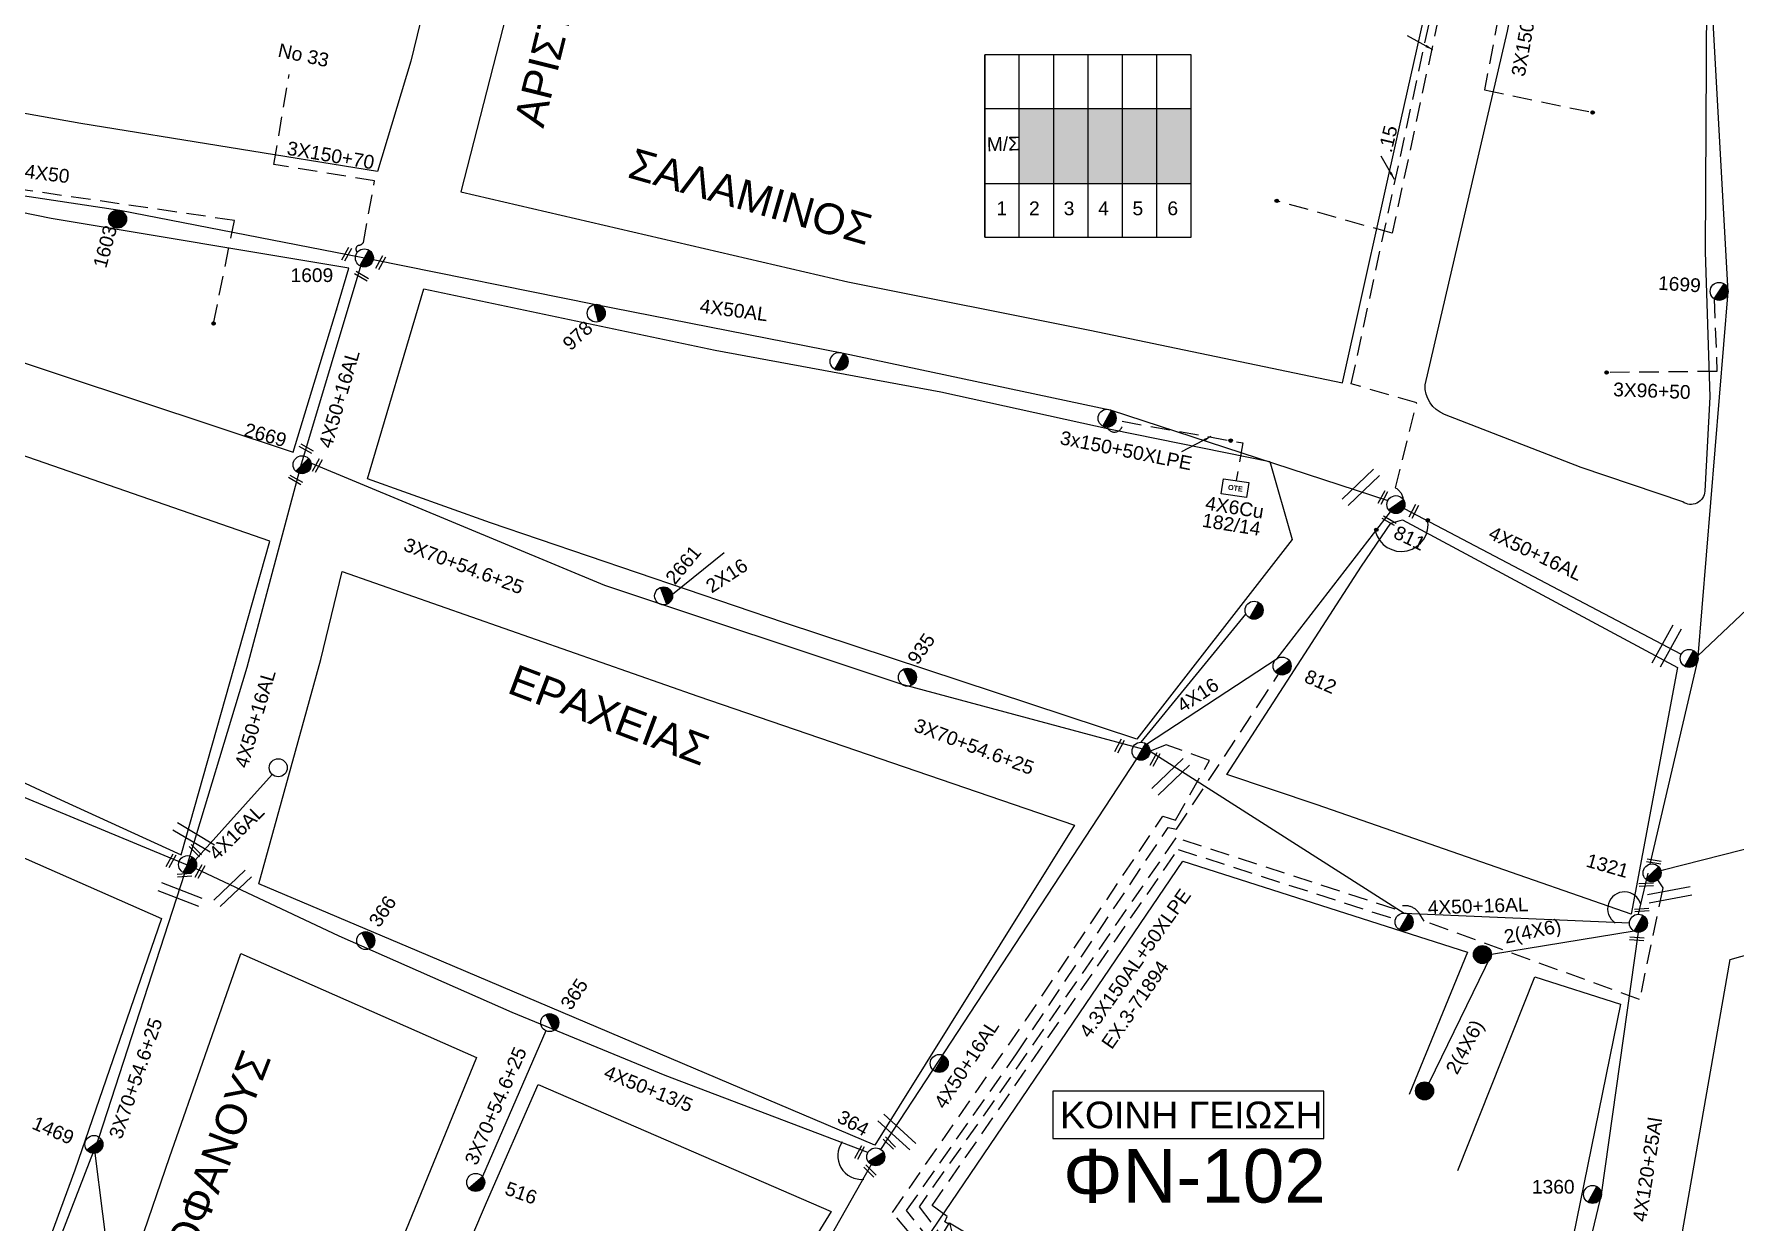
# Model space of a CAD drawing. Header units: millimetres. Extents: x 898 to 5598, y 789 to 3443.
# Drawn here: x 2600.3 to 2823.1, y 1253.2 to 1408.8 of the extents above; entities that cross this region are included whole.
import ezdxf
from ezdxf.enums import TextEntityAlignment as Align

# ---------------------------------------------------------------- set-up
doc = ezdxf.new("R2010")
doc.units = ezdxf.units.MM
doc.linetypes.add('DASHED', pattern=[19.05, 12.7, -6.35])
for name, color, linetype in [('Pillar OTE', 7, 'Continuous'), ('Άγνωστα', 7, 'Continuous'), ('Ασφαλειοκιβώτια Χ.Τ 6 αναχωρήσεων', 7, 'Continuous'), ('Ασφαλειοκιβώτια Χ.Τ 9 αναχωρήσεων', 7, 'Continuous'), ('Γυμνά εναέρια ΧΤ (3Φ)   4x50CU', 7, 'Continuous'), ('Γυμνά εναέρια ΧΤ και ΦΟΠ (3Φ)   4x50+16AL', 7, 'Continuous'), ('Εναέρια παροχή ΧΤ 4x16', 7, 'SYN_LINE'), ('Επιγραφές - Σχήματα', 7, 'Continuous'), ('Καλώδια ΧΤ   3x150+50AL XLPE', 7, 'DASHED'), ('Καλώδια ΧΤ   3x150+50CU', 7, 'DASHED'), ('Καλώδια ΧΤ   3x150+70AL', 7, 'DASHED'), ('Καλώδια ΧΤ   3x150AL+50CU', 7, 'DASHED'), ('Μηχανική τομή', 7, 'Continuous'), ('Στύλος Ξύλινος', 7, 'Continuous'), ('Στύλος Ξύλινος @ 1', 7, 'Continuous'), ('Στύλος ΦΜ', 7, 'Continuous'), ('Στύλος ΦΜ @ 1', 7, 'Continuous'), ('Συνδέσεις', 7, 'Continuous'), ('Συνεστραμμένα ΧΤ   3x70+54.6+25 AL', 7, 'SYN_LINE'), ('Συνεστραμμένα ΧΤ   4x120+25 AL', 7, 'SYN_LINE'), ('Τομή', 7, 'Continuous'), ('Υποσταθμός πόλεως', 7, 'Continuous'), ('Υπόβαθρο ΔΕΗ', 7, 'Continuous'), ('Υπόγεια Καλώδια Δικτύου ΧΤ   .04', 7, 'DASHED'), ('Υπόγεια Καλώδια Δικτύου ΧΤ   .15', 7, 'DASHED'), ('Υπόγεια καλώδια Παροχών ΧΤ   4x16AL', 7, 'DASHED'), ('Υπόγεια καλώδια Παροχών ΧΤ   4x50AL', 7, 'DASHED')]:
    doc.layers.add(name, color=color, linetype=linetype)
doc.styles.add('arial', font='arial.ttf')
doc.styles.get("Standard").update_dxf_attribs({"font": 'arial.ttf'})
doc.linetypes.add('SYN_LINE', pattern='A,0.5,-0.0001,["/\\/\\/\\/",Standard,S=0.1,R=0,X=0,Y=-0.05],-0.25', length=0.7501)
doc.dimstyles.new('ISO-25', dxfattribs={"dimtxt": 2.5, "dimasz": 2.5, "dimexe": 1.25, "dimexo": 0.625, "dimtad": 1, "dimtxsty": 'Standard', "dimcen": 2.5, "dimadec": 0, "dimazin": 0, "dimtfac": 1, "dimtmove": 0, "dimatfit": 3, "dimfxl": 1, "dimarcsym": 0})

# ---------------------------------------------------------------- blocks, each defined once
blk = doc.blocks.new('ΥΠΑΡΧΩΝ ΤΣΙΜΕΝΤΕΝΙΟΣ ΣΤΥΛΟΣ')
at = {"layer": 'Στύλος ΦΜ'}
blk.add_hatch(color=7, dxfattribs=at).paths.add_polyline_path([(-1.29, -2.28, 0.574793), (2.62, 0, 0.268822), (1.3, 2.27)])
at = {"layer": 'Στύλος ΦΜ', "color": 7}
blk.add_line((-1.29, -2.28), (1.3, 2.27), dxfattribs=at)
blk.add_circle((0, 0), 2.62, dxfattribs=at)
at = {"layer": 'Στύλος ΦΜ', "flags": 4}
for tag, p in [('ΑΡΙΘΜΟΣ', (-4.68, 8.05)), ('ΤΥΠΟΣ', (-4.91, 3.03))]:
    blk.add_attdef(tag, p, '', height=4, dxfattribs=at)
blk = doc.blocks.new('ΥΠΑΡΧΩΝ ΞΥΛΙΝΟΣ ΣΤΥΛΟΣ')
at = {"layer": 'Στύλος Ξύλινος'}
h = blk.add_hatch(color=7, dxfattribs=at)
h.paths.add_polyline_path([(-2.62, 0, 0.270008), (-1.29, -2.28), (1.3, 2.27, 0.576266)])
h.paths.add_polyline_path([(-1.29, -2.28, 0.574793), (2.62, 0, 0.268822), (1.3, 2.27)])
at = {"layer": 'Στύλος Ξύλινος', "color": 7}
blk.add_line((-1.29, -2.28), (1.3, 2.27), dxfattribs=at)
blk.add_circle((0, 0), 2.62, dxfattribs=at)
at = {"layer": 'Στύλος Ξύλινος', "flags": 4}
for tag, p in [('ΑΡΙΘΜΟΣ', (-4.91, 8.6)), ('ΤΥΠΟΣ', (-4.85, 3.39))]:
    blk.add_attdef(tag, p, '', height=4, dxfattribs=at)
blk = doc.blocks.new('ΠΡΟΒΛΕΠΟΜΕΝΟΣ ΞΥΛΙΝΟΣ ΣΤΥΛΟΣ')
at = {"layer": 'Στύλος Ξύλινος', "color": 7}
blk.add_circle((0, 0), 2.62, dxfattribs=at)
at = {"layer": 'Στύλος Ξύλινος', "flags": 4}
for tag, p in [('ΑΡΙΘΜΟΣ', (-6.53, 6.96)), ('ΤΥΠΟΣ', (-6.8, 2.18))]:
    blk.add_attdef(tag, p, '', height=4, dxfattribs=at)
blk = doc.blocks.new('ΑΣΦΑΛΕΙΟΚΙΒΩΤΙΟ ΥΠΟΣΤΑΘΜΟΥ 6 ΑΝΑΧΩΡΗΣΕΩΝ')
at = {"layer": 'Ασφαλειοκιβώτια Χ.Τ 6 αναχωρήσεων', "ltscale": 40}
for p, q in [((-23.91, 27), (23.91, 27)), ((-9.83, 27), (-9.83, -27)), ((9.83, 27), (9.83, -27)), ((-23.91, 18), (23.91, 18)), ((-23.91, 9), (23.91, 9)), ((-23.91, 0), (23.91, 0)), ((-23.91, -9), (23.91, -9)), ((-23.91, -18), (23.91, -18))]:
    blk.add_line(p, q, dxfattribs=at)
at = {"layer": 'Ασφαλειοκιβώτια Χ.Τ 6 αναχωρήσεων'}
blk.add_lwpolyline([(-23.91, -27), (23.91, -27), (23.91, 27), (-23.91, 27)], close=True, dxfattribs=at)
for s, p in [('1', (-18.13, 24.01)), ('2', (-18.13, 15.45)), ('3', (-18.13, 6.37)), ('4', (-18.13, -2.65)), ('5', (-18.13, -11.66)), ('6', (-18.13, -20.8))]:
    blk.add_text(s, height=3.6, rotation=270, dxfattribs=at).set_placement(p)
at = {"layer": 'Ασφαλειοκιβώτια Χ.Τ 6 αναχωρήσεων', "ltscale": 40}
for tag, height, p in [('ΟΝΟΜΑ', 5, (-0.27, 31.68)), ('ΚΕΙΜΕΝΟ 1', 2, (16.95, 22.41)), ('ΚΕΙΜΕΝΟ 2', 2, (16.95, 13.71)), ('ΚΕΙΜΕΝΟ 3', 2, (16.95, 4.31)), ('ΚΕΙΜΕΝΟ 4', 2, (16.95, -4.67)), ('ΚΕΙΜΕΝΟ 5', 2, (16.95, -13.51)), ('ΚΕΙΜΕΝΟ 6', 2, (16.95, -22.43)), ('ΣΧ', 2, (-0.21, -29.21))]:
    blk.add_attdef(tag, text='', height=height, dxfattribs=at).set_placement(p, align=Align.MIDDLE_CENTER)
blk = doc.blocks.new('ΥΠΟΣΤΑΘΜΟΣ ΠΟΛΕΩΣ 6 ΑΝΑΧΩΡΗΣΕΩΝ')
at = {"layer": 'Υποσταθμός πόλεως', "linetype": 'Continuous', "ltscale": 40}
for p, q in [((-8.18, -2.82), (-8.18, -4)), ((-5.01, -2.82), (-5.01, -4)), ((-1.74, -2.82), (-1.74, -4)), ((1.65, -2.82), (1.65, -4)), ((5.07, -2.82), (5.07, -4)), ((8.16, -2.82), (8.16, -4))]:
    blk.add_line(p, q, dxfattribs=at)
blk.add_lwpolyline([(-8.57, 2.82), (8.57, 2.82), (8.57, -2.82), (-8.57, -2.82)], close=True, dxfattribs=at)
for points in [[(-5.75, 0), (-8.57, 2.82)], [(5.75, 0), (8.57, 2.82)], [(-8.57, -2.82), (-5.75, 0)], [(-5.75, 0), (5.75, 0)], [(8.57, -2.82), (5.75, 0)]]:
    blk.add_lwpolyline(points, dxfattribs=at)
at = {"layer": 'Υποσταθμός πόλεως', "linetype": 'SYN_LINE', "ltscale": 40, "flags": 1}
for tag, p in [('ΜΕΤΑΣΧΗΜΑΤΙΣΜΟΣ', (9.64, 1.91)), ('ΙΣΧΥΣ', (9.62, -0.89)), ('ΑΡΙΘΜΟΣ', (9.74, -3.61))]:
    blk.add_attdef(tag, p, '', height=1.8, dxfattribs=at)
blk = doc.blocks.new('ΜΗΧΑΝΙΚΗ ΤΟΜΗ')
at = {"layer": 'Μηχανική τομή', "ltscale": 40}
for p, q in [((-1.89, 0.78), (1.89, 0.78)), ((1.89, 0), (-1.89, 0))]:
    blk.add_line(p, q, dxfattribs=at)
blk = doc.blocks.new('ΤΟΜΗ')
at = {"layer": 'Τομή', "ltscale": 40}
for p, q in [((-5.68, 0), (5.68, 0)), ((5.68, -2.33), (-5.68, -2.33))]:
    blk.add_line(p, q, dxfattribs=at)
blk = doc.blocks.new('_ΣΥΝΔΕΣΗ')
at = {"layer": 'Συνδέσεις', "linetype": 'SYN_LINE', "ltscale": 40}
blk.add_hatch(color=256, dxfattribs=at).paths.add_polyline_path([(0.5, -0.01, 1), (-0.5, -0.01, 1)])
at = {"layer": 'Συνδέσεις'}
blk.add_circle((0, -0.01), 0.5, dxfattribs=at)
blk = doc.blocks.new('PILLAR ΟΤΕ')
at = {"layer": 'Pillar OTE', "ltscale": 40}
blk.add_lwpolyline([(-3.31, 2.02), (3.39, 2.02), (3.39, -1.99), (-3.31, -1.99)], close=True, dxfattribs=at)
at = {"layer": 'Pillar OTE', "insert": (-1.81, 0.71), "char_height": 1.3575, "width": 109.961, "attachment_point": 1}
blk.add_mtext('{\\fArial|b1|i0|c161|p34;OTE}', dxfattribs=at)

msp = doc.modelspace()

# ---------------------------------------------------------------- hatches: boundary and pattern name
at = {"layer": 'Ασφαλειοκιβώτια Χ.Τ 9 αναχωρήσεων', "ltscale": 40}
for color, points in [(62, [(2729.39, 1389.21), (2733.89, 1389.21), (2733.89, 1399.04), (2729.39, 1399.04)]), (1, [(2733.89, 1389.21), (2738.39, 1389.21), (2738.39, 1399.04), (2733.89, 1399.04)]), (151, [(2738.39, 1389.21), (2742.89, 1389.21), (2742.89, 1399.04), (2738.39, 1399.04)]), (6, [(2742.89, 1389.21), (2747.39, 1389.21), (2747.39, 1399.04), (2742.89, 1399.04)]), (85, [(2747.39, 1389.21), (2751.89, 1389.21), (2751.89, 1399.04), (2747.39, 1399.04)])]:
    msp.add_hatch(color=color, dxfattribs=at).paths.add_polyline_path(points)

# ---------------------------------------------------------------- linework, layer by layer
at = {"layer": 'Άγνωστα', "color": 2}
msp.add_lwpolyline([(2777.71, 1347.64), (2741.48, 1359.48), (2706.37, 1366.92), (2673.72, 1373.36), (2644.75, 1379.23), (2611.58, 1385.68), (2575.33, 1391.11)], dxfattribs=at)
at = {"layer": 'Άγνωστα', "color": 30, "linetype": 'DASHED', "ltscale": 0.2}
for points in [[(2820.42, 1374.09), (2820.76, 1364.59), (2806.32, 1364.44)], [(2719.62, 1253.2), (2719.94, 1253.89), (2717.99, 1255.32), (2750.19, 1301.97), (2778.67, 1292.82)]]:
    msp.add_lwpolyline(points, dxfattribs=at)
at = {"layer": 'Άγνωστα', "color": 85, "linetype": 'DASHED', "ltscale": 0.2}
msp.add_lwpolyline([(2717.98, 1250.43), (2714.62, 1254.65), (2729.01, 1275.19), (2748.87, 1304.83), (2749.98, 1304.62), (2760.62, 1320.78), (2763.33, 1324.92)], dxfattribs=at)
at = {"layer": 'Άγνωστα', "color": 6, "linetype": 'DASHED', "ltscale": 0.2}
msp.add_lwpolyline([(2717.37, 1248.82), (2712.78, 1254.42), (2730.21, 1279.57), (2748.18, 1306.31), (2749.84, 1305.82), (2754.31, 1313.62), (2748.63, 1315.67), (2746.51, 1314.84), (2745.07, 1315.23)], dxfattribs=at)
at = {"layer": 'Άγνωστα', "color": 62, "linetype": 'DASHED', "ltscale": 0.2}
msp.add_lwpolyline([(2813.73, 1299.26), (2813.41, 1299.18), (2813, 1297.97), (2813.67, 1296.93), (2810.63, 1282.31), (2782.41, 1292.58), (2781.76, 1293.6, 0.439729), (2778.61, 1294.14), (2749.9, 1303.49), (2726.11, 1269.1), (2716.25, 1255.17), (2718.81, 1251.84)], format="xyb", dxfattribs=at)
at = {"layer": 'Άγνωστα', "color": 27}
for points in [[(2709.55, 1262.27), (2682.99, 1272.36), (2662.97, 1280.6), (2640.31, 1290.6), (2621.5, 1299.48)], [(2667.39, 1278.21), (2659.07, 1259.12)]]:
    msp.add_lwpolyline(points, dxfattribs=at)
at = {"layer": 'Άγνωστα', "color": 62, "linetype": 'SYN_LINE', "ltscale": 20}
for points in [[(2596.41, 1232.1), (2608.86, 1264.28), (2620.08, 1298.86)], [(2610.36, 1246.29), (2610.36, 1246.29), (2608.32, 1262.16)]]:
    msp.add_lwpolyline(points, dxfattribs=at)
at = {"layer": 'Άγνωστα', "color": 30, "linetype": 'SYN_LINE', "ltscale": 20}
for points in [[(2809.91, 1291.27), (2791.23, 1288.19)], [(2791.23, 1288.19), (2783.05, 1271.37)]]:
    msp.add_lwpolyline(points, dxfattribs=at)
at = {"layer": 'Γυμνά εναέρια ΧΤ (3Φ)   4x50CU', "color": 1}
msp.add_lwpolyline([(2621.5, 1299.48), (2597.4, 1309.49), (2569.48, 1322.74)], dxfattribs=at)
at = {"layer": 'Γυμνά εναέρια ΧΤ και ΦΟΠ (3Φ)   4x50+16AL', "color": 2, "ltscale": 40}
msp.add_lwpolyline([(2620.08, 1298.86), (2628.26, 1325.84), (2635.26, 1352.19), (2643.32, 1378.97)], dxfattribs=at)
at = {"layer": 'Γυμνά εναέρια ΧΤ και ΦΟΠ (3Φ)   4x50+16AL', "color": 85, "ltscale": 40}
for points in [[(2779.79, 1346.63), (2816.09, 1327.54)], [(2744.75, 1313.82), (2711.22, 1262.68)]]:
    msp.add_lwpolyline(points, dxfattribs=at)
at = {"layer": 'Γυμνά εναέρια ΧΤ και ΦΟΠ (3Φ)   4x50+16AL', "color": 30, "ltscale": 40}
msp.add_lwpolyline([(2746.51, 1314.84), (2779.79, 1293.63), (2809.32, 1292.35)], dxfattribs=at)
at = {"layer": 'Γυμνά εναέρια ΧΤ και ΦΟΠ (3Φ)   4x50+16AL', "color": 27, "ltscale": 40}
msp.add_lwpolyline([(2671.58, 1198.2), (2690.74, 1226.64), (2710, 1260.67)], dxfattribs=at)
at = {"layer": 'Εναέρια παροχή ΧΤ 4x16', "color": 85, "linetype": 'ByBlock', "ltscale": 20}
msp.add_lwpolyline([(2746.05, 1315.78), (2763.16, 1326.98), (2778, 1346.21)], dxfattribs=at)
at = {"layer": 'Εναέρια παροχή ΧΤ 4x16', "color": 30, "ltscale": 20}
msp.add_lwpolyline([(2818.25, 1327.35), (2834.38, 1342.58)], dxfattribs=at)
at = {"layer": 'Εναέρια παροχή ΧΤ 4x16', "color": 6, "ltscale": 10}
msp.add_lwpolyline([(2683.96, 1335.41), (2690.74, 1340.85)], dxfattribs=at)
at = {"layer": 'Εναέρια παροχή ΧΤ 4x16', "color": 6, "linetype": 'ByBlock', "ltscale": 20}
msp.add_lwpolyline([(2745.33, 1316.02), (2759.08, 1332.8)], dxfattribs=at)
at = {"layer": 'Επιγραφές - Σχήματα', "color": 190}
msp.add_lwpolyline([(2733.78, 1264.11), (2769.29, 1264.11), (2769.29, 1270.29), (2733.78, 1270.29)], close=True, dxfattribs=at)
at = {"layer": 'Καλώδια ΧΤ   3x150+50AL XLPE', "color": 7, "linetype": 'Continuous', "ltscale": 0.2}
msp.add_line((2639.94, 1372.66), (2641.56, 1378.13), dxfattribs=at)
at = {"layer": 'Καλώδια ΧΤ   3x150+50CU', "color": 1, "ltscale": 0.2}
msp.add_lwpolyline([(2623.85, 1370.86), (2626.57, 1384.36), (2599.46, 1388.31), (2577.8, 1391.52, 0.615682), (2573.34, 1395.57)], format="xyb", dxfattribs=at)
at = {"layer": 'Καλώδια ΧΤ   3x150+70AL', "color": 1, "ltscale": 0.2}
msp.add_lwpolyline([(2796.25, 1424.03), (2796.4, 1423.45, -0.252194), (2795.97, 1421.71, -0.065252), (2794.81, 1420.72, 0.239088), (2793.58, 1418.6), (2790.32, 1401.47)], format="xyb", dxfattribs=at)
at = {"layer": 'Καλώδια ΧΤ   3x150+70AL', "color": 2, "linetype": 'DASHED', "ltscale": 0.2}
msp.add_lwpolyline([(2642.65, 1380.17), (2642.53, 1380.45, -0.480863), (2642.87, 1381.1, 0.190546), (2643.48, 1381.49), (2644.94, 1389.54), (2631.76, 1391.7), (2633.73, 1403.47)], format="xyb", dxfattribs=at)
at = {"layer": 'Καλώδια ΧΤ   3x150+70AL', "color": 1, "ltscale": 0.2}
msp.add_lwpolyline([(2790.32, 1401.47), (2804.49, 1398.52)], dxfattribs=at)
at = {"layer": 'Καλώδια ΧΤ   3x150AL+50CU', "color": 2, "linetype": 'DASHED', "ltscale": 0.2}
msp.add_lwpolyline([(2742.85, 1358.06), (2758.66, 1355.23), (2757.81, 1350.29)], dxfattribs=at)
msp.add_arc((2741.86, 1357.69), 1.05, 202.3468, 20.8923, dxfattribs=at)
at = {"layer": 'Καλώδια ΧΤ   3x150AL+50CU', "color": 7, "linetype": 'Continuous', "ltscale": 0.2}
for centre, radius, start, end in [((2779.42, 1344.52), 3.51, 193.9968, 11.0502), ((2808.66, 1294.2), 2.21, 14.7078, 236.9943)]:
    msp.add_arc(centre, radius, start, end, dxfattribs=at)
at = {"layer": 'Συνεστραμμένα ΧΤ   3x70+54.6+25 AL', "color": 30, "ltscale": 20}
msp.add_lwpolyline([(2812.03, 1300.04), (2818.28, 1326.72), (2822.24, 1375), (2820.1, 1413.51)], dxfattribs=at)
at = {"layer": 'Συνεστραμμένα ΧΤ   3x70+54.6+25 AL', "color": 6, "ltscale": 20}
msp.add_lwpolyline([(2745.07, 1315.23), (2714.06, 1323.56), (2675.09, 1336.53), (2636.6, 1352.58)], dxfattribs=at)
at = {"layer": 'Συνεστραμμένα ΧΤ   3x70+54.6+25 AL', "color": 30, "linetype": 'SYN_LINE', "ltscale": 5}
msp.add_lwpolyline([(2810.49, 1293.47), (2811.76, 1298.87)], dxfattribs=at)
at = {"layer": 'Συνεστραμμένα ΧΤ   4x120+25 AL', "color": 62, "linetype": 'SYN_LINE', "ltscale": 20}
msp.add_lwpolyline([(2877.73, 1320.33), (2849.98, 1308.45), (2813.73, 1299.26)], dxfattribs=at)
at = {"layer": 'Συνεστραμμένα ΧΤ   4x120+25 AL', "color": 151, "linetype": 'SYN_LINE', "ltscale": 20}
msp.add_lwpolyline([(2800.5, 1235.15), (2805.64, 1256.78), (2810.49, 1291.12)], dxfattribs=at)
at = {"layer": 'Συνεστραμμένα ΧΤ   4x120+25 AL', "color": 7, "ltscale": 0.2}
msp.add_arc((2708.71, 1261.85), 3.1, 143.8266, 276.0882, dxfattribs=at)
at = {"layer": 'Υπόβαθρο ΔΕΗ'}
for points in [[(2580.51, 1484.65), (2602.34, 1477.66), (2663.14, 1460.51), (2649.68, 1405.22), (2645.34, 1390.77), (2606.47, 1397.07), (2575.73, 1402.53), (2578.26, 1446.09), (2579.47, 1468.06), (2580.51, 1484.65)], [(2785.38, 1424.28), (2719.61, 1443.81), (2700.56, 1449.17), (2673.96, 1457.5), (2666.8, 1429.36), (2656.24, 1388.11), (2706.91, 1376.32), (2706.91, 1376.32), (2738.62, 1369.98), (2738.62, 1369.98), (2771.73, 1363.1), (2779.35, 1397.41), (2785.38, 1424.28)], [(2641.56, 1378.13), (2602.58, 1384.63), (2575.37, 1390.16), (2573.59, 1374.15)], [(2765.14, 1342.58), (2744.77, 1316.42), (2698.64, 1331.65), (2660.11, 1344.77), (2644.03, 1350.54), (2651.39, 1375.42), (2689.56, 1367.36), (2719.1, 1361.9), (2741.57, 1356.97), (2762.19, 1352.78), (2765.14, 1342.58)], [(2573.59, 1374.15), (2634.26, 1354), (2639.94, 1372.66), (2640.02, 1372.72)], [(2619.59, 1301.27), (2631.22, 1342.36), (2572.17, 1362.85), (2571.25, 1342.1), (2570.11, 1324.22), (2603.84, 1308.47), (2619.59, 1301.27)], [(2779.59, 1345.14), (2815.62, 1325.8), (2809.53, 1293.49), (2768.39, 1307.82), (2756.57, 1311.79), (2774.2, 1339.1), (2778.05, 1344.73), (2779.59, 1345.14)], [(2736.62, 1305.15), (2710.46, 1263.25), (2650.52, 1288.67), (2629.79, 1297.48), (2637.9, 1326.84), (2640.71, 1338.37), (2687.27, 1322.05), (2736.62, 1305.15)], [(2617.02, 1292.94), (2605.67, 1259.94), (2595.45, 1232.25), (2570.58, 1243.12), (2548.13, 1253.14), (2560.17, 1286.2), (2569.73, 1313.76), (2617.02, 1292.94)], [(2658.27, 1274.73), (2634.11, 1215.56), (2606.43, 1227.55), (2618.07, 1261.62), (2627.4, 1288.32), (2658.27, 1274.73)], [(2704.76, 1254.52), (2670.56, 1199.01), (2641.25, 1212.79), (2659.58, 1255.72), (2666.38, 1271.18), (2704.76, 1254.52)]]:
    msp.add_lwpolyline(points, dxfattribs=at)
for points in [[(2798.32, 1419.76), (2819.42, 1413.44), (2819.24, 1380.25), (2819.84, 1361.27), (2819.18, 1348.91, -0.590784), (2816.28, 1347.51), (2802.98, 1352.01), (2802.98, 1352.01), (2785.09, 1358.96, -0.318423), (2782.53, 1362.84), (2793.33, 1409.17), (2794.82, 1416.45, -0.314363), (2798.32, 1419.76, -0.161746)], [(2939.35, 1278.07), (2922.48, 1264.84), (2910.53, 1256.7), (2901.64, 1250.64, -0.016239), (2887.27, 1243.13, -0.051186), (2863.23, 1234.76), (2845.14, 1234.53), (2819.69, 1234.38), (2814.29, 1240.64), (2822.49, 1287.53), (2903.75, 1310.43), (2924.1, 1316.82), (2933.62, 1320.99), (2939.78, 1324.15)], [(2786.81, 1259.9), (2796.93, 1285.3), (2808.12, 1281.7), (2798.56, 1234.75), (2778.06, 1229.35, 0.038272), (2738.23, 1215.51, 0.056767), (2712.14, 1200.43, 0.061086), (2697.95, 1186.95), (2679.78, 1195.16), (2712.91, 1244.57), (2736.5, 1279.33), (2750.82, 1300.45), (2788.1, 1288.5), (2780.44, 1269.85)]]:
    msp.add_lwpolyline(points, format="xyb", dxfattribs=at)
at = {"layer": 'Υπόγεια Καλώδια Δικτύου ΧΤ   .04', "color": 1, "ltscale": 0.2}
msp.add_lwpolyline([(2791.07, 1425.72), (2788.69, 1422.38), (2786.7, 1413.97, -0.221808), (2785.4, 1412.31, 0.212327), (2784.3, 1410.98), (2778.23, 1382.7), (2763.1, 1386.94)], format="xyb", dxfattribs=at)
at = {"layer": 'Υπόγεια Καλώδια Δικτύου ΧΤ   .15', "color": 6, "ltscale": 0.2}
msp.add_lwpolyline([(2779.82, 1346.71), (2779.7, 1347.81, 0.247037), (2778.66, 1349.32), (2781.45, 1360.47), (2772.87, 1362.96), (2783.61, 1412.66, -0.337238), (2784.26, 1413.22, 0.296155), (2786.02, 1414.5), (2787.97, 1422.07), (2782.42, 1423.5), (2782.97, 1425.62)], format="xyb", dxfattribs=at)
at = {"layer": 'Υπόγεια καλώδια Παροχών ΧΤ   4x16AL', "color": 2, "linetype": 'Continuous', "ltscale": 0.2}
msp.add_lwpolyline([(2621.46, 1300.58), (2631.53, 1311.79)], dxfattribs=at)

# ---------------------------------------------------------------- block references
at = {"layer": 'Pillar OTE', "xscale": 0.5, "yscale": 0.5, "zscale": 0.5, "rotation": 351.7076793054401}
msp.add_blockref('PILLAR ΟΤΕ', (2757.63, 1349.29), dxfattribs=at)
at = {"layer": 'Ασφαλειοκιβώτια Χ.Τ 9 αναχωρήσεων', "color": 6, "ltscale": 40, "xscale": 0.5, "yscale": 0.5, "zscale": 0.5, "rotation": 90}
msp.add_blockref('ΑΣΦΑΛΕΙΟΚΙΒΩΤΙΟ ΥΠΟΣΤΑΘΜΟΥ 6 ΑΝΑΧΩΡΗΣΕΩΝ', (2738.39, 1394.12), dxfattribs=at)
at = {"layer": 'Μηχανική τομή'}
for p, xscale, yscale, zscale, rotation in [((2641.11, 1380.04), 0.4999999999999994, 0.4999999999999994, 0.4999999999999994, 241.5307616979935), ((2645.56, 1378.93), 0.4999999999999994, 0.4999999999999994, 0.4999999999999994, 241.5307616979935), ((2643.33, 1377.24), 0.4999999999999993, 0.4999999999999993, 0.4999999999999993, 150.196826480274), ((2636.09, 1354.64), 0.4999999999999993, 0.4999999999999993, 0.4999999999999993, 150.196826480274), ((2637.26, 1352.36), 0.4999999999999994, 0.4999999999999994, 0.4999999999999994, 241.5307616979935), ((2634.66, 1350.55), 0.4999999999999993, 0.4999999999999993, 0.4999999999999993, 150.196826480274), ((2776.84, 1348.16), 0.4999999999999994, 0.4999999999999994, 0.4999999999999994, 241.5307616979935), ((2780.89, 1346.36), 0.4999999999999994, 0.4999999999999994, 0.4999999999999994, 241.5307616979935), ((2777.92, 1345.2), 0.4999999999999993, 0.4999999999999993, 0.4999999999999993, 150.08874985766), ((2742.34, 1315.61), 0.4999999999999994, 0.4999999999999994, 0.4999999999999994, 241.5307616979935), ((2746.99, 1313.85), 0.4999999999999994, 0.4999999999999994, 0.4999999999999994, 241.5307616979935), ((2618.11, 1300.58), 0.4999999999999994, 0.4999999999999994, 0.4999999999999994, 241.5307616979935), ((2621.6, 1301.95), 0.4999999999999993, 0.4999999999999993, 0.4999999999999993, 135.2081419767128), ((2621.89, 1299.16), 0.4999999999999994, 0.4999999999999994, 0.4999999999999994, 241.5307616979935), ((2812.54, 1300.58), 0.4999999999999993, 0.4999999999999993, 0.4999999999999993, 170.5409874136979), ((2620.03, 1298.8), 0.4999999999999993, 0.4999999999999993, 0.4999999999999993, 184.330293006742), ((2811.5, 1297.56), 0.4999999999999993, 0.4999999999999993, 0.4999999999999993, 183.0485862271134), ((2810.92, 1294.23), 0.4999999999999993, 0.4999999999999993, 0.4999999999999993, 184.0033530139218), ((2810.28, 1290.46), 0.4999999999999993, 0.4999999999999993, 0.4999999999999993, 175.441100091637), ((2712.52, 1263.64), 0.4999999999999993, 0.4999999999999993, 0.4999999999999993, 135.2081419767128), ((2708.29, 1262.36), 0.4999999999999994, 0.4999999999999994, 0.4999999999999994, 241.5307616979935), ((2709.95, 1259.97), 0.4999999999999993, 0.4999999999999993, 0.4999999999999993, 135.2081419767128)]:
    msp.add_blockref('ΜΗΧΑΝΙΚΗ ΤΟΜΗ', p, dxfattribs=dict(at, xscale=xscale, yscale=yscale, zscale=zscale, rotation=rotation))
at = {"layer": 'Στύλος Ξύλινος @ 1', "ltscale": 40}
ref = msp.add_blockref('ΥΠΑΡΧΩΝ ΞΥΛΙΝΟΣ ΣΤΥΛΟΣ', (2611.27, 1384.55), dxfattribs=dict(at, xscale=0.4499999999998181, yscale=0.4499999999998181, zscale=0.4499999999998181, rotation=74.83339426889184))
ref.add_attrib('ΤΥΠΟΣ', '1603', (2609.77, 1378.01), dxfattribs={"layer": 'Στύλος Ξύλινος', "height": 1.8, "rotation": 74.8334, "flags": 4})
at = {"layer": 'Στύλος Ξύλινος @ 1', "ltscale": 40, "xscale": 0.4499999999998181, "yscale": 0.4499999999998181, "zscale": 0.4499999999998181}
for name, p in [('ΠΡΟΒΛΕΠΟΜΕΝΟΣ ΞΥΛΙΝΟΣ ΣΤΥΛΟΣ', (2632.32, 1312.67)), ('ΥΠΑΡΧΩΝ ΞΥΛΙΝΟΣ ΣΤΥΛΟΣ', (2790.05, 1288.19)), ('ΥΠΑΡΧΩΝ ΞΥΛΙΝΟΣ ΣΤΥΛΟΣ', (2782.47, 1270.34))]:
    msp.add_blockref(name, p, dxfattribs=at)
at = {"layer": 'Στύλος ΦΜ @ 1', "ltscale": 40}
ref = msp.add_blockref('ΥΠΑΡΧΩΝ ΤΣΙΜΕΝΤΕΝΙΟΣ ΣΤΥΛΟΣ', (2643.6, 1379.46), dxfattribs=dict(at, xscale=0.4499999999998181, yscale=0.4499999999998181, zscale=0.4499999999998181))
ref.add_attrib('ΤΥΠΟΣ', '1609', (2633.93, 1376.3), dxfattribs={"layer": 'Στύλος ΦΜ', "height": 1.8, "flags": 4})
ref = msp.add_blockref('ΥΠΑΡΧΩΝ ΤΣΙΜΕΝΤΕΝΙΟΣ ΣΤΥΛΟΣ', (2821.06, 1375.08), dxfattribs=dict(at, xscale=0.4499999999998181, yscale=0.4499999999998181, zscale=0.4499999999998181, rotation=356.3603402992413))
ref.add_attrib('ΤΥΠΟΣ', '1699', (2813.01, 1375.3), dxfattribs={"layer": 'Στύλος ΦΜ', "height": 1.8, "rotation": 356.3603, "flags": 4})
ref = msp.add_blockref('ΥΠΑΡΧΩΝ ΤΣΙΜΕΝΤΕΝΙΟΣ ΣΤΥΛΟΣ', (2673.98, 1372.22), dxfattribs=dict(at, xscale=0.449999999999818, yscale=0.449999999999818, zscale=0.449999999999818, rotation=42.95098568980245))
ref.add_attrib('ΤΥΠΟΣ', '978', (2670.61, 1367.2), dxfattribs={"layer": 'Στύλος ΦΜ', "height": 1.8, "rotation": 42.951, "flags": 4})
at = {"layer": 'Στύλος ΦΜ @ 1', "ltscale": 40, "xscale": 0.4499999999998181, "yscale": 0.4499999999998181, "zscale": 0.4499999999998181}
for p in [(2705.79, 1365.9), (2740.89, 1358.46), (2760.14, 1333.31), (2817.13, 1326.99), (2745.33, 1314.84), (2620.44, 1299.98), (2779.79, 1292.46), (2810.49, 1292.3), (2718.9, 1273.93)]:
    msp.add_blockref('ΥΠΑΡΧΩΝ ΤΣΙΜΕΝΤΕΝΙΟΣ ΣΤΥΛΟΣ', p, dxfattribs=at)
at = {"layer": 'Στύλος ΦΜ @ 1', "ltscale": 40}
ref = msp.add_blockref('ΥΠΑΡΧΩΝ ΤΣΙΜΕΝΤΕΝΙΟΣ ΣΤΥΛΟΣ', (2635.44, 1352.37), dxfattribs=dict(at, xscale=0.449999999999818, yscale=0.449999999999818, zscale=0.449999999999818, rotation=344.2262441884365))
ref.add_attrib('ΤΥΠΟΣ', '2669', (2627.71, 1356.17), dxfattribs={"layer": 'Στύλος ΦΜ', "height": 1.8, "rotation": 344.2262, "flags": 4})
ref = msp.add_blockref('ΥΠΑΡΧΩΝ ΤΣΙΜΕΝΤΕΝΙΟΣ ΣΤΥΛΟΣ', (2778.72, 1347.14), dxfattribs=dict(at, xscale=0.4499999999998181, yscale=0.4499999999998181, zscale=0.4499999999998181, rotation=334.2728594920619))
ref.add_attrib('ΤΥΠΟΣ', '811', (2778.24, 1342.86), dxfattribs={"layer": 'Στύλος ΦΜ', "height": 1.8, "rotation": 334.2729, "flags": 4})
ref = msp.add_blockref('ΥΠΑΡΧΩΝ ΤΣΙΜΕΝΤΕΝΙΟΣ ΣΤΥΛΟΣ', (2682.8, 1335.18), dxfattribs=dict(at, xscale=0.4499999999998179, yscale=0.4499999999998179, zscale=0.4499999999998179, rotation=50.20229343134478))
ref.add_attrib('ΤΥΠΟΣ', '2661', (2684.27, 1336.54), dxfattribs={"layer": 'Στύλος ΦΜ', "height": 1.8, "rotation": 50.2023, "flags": 4})
ref = msp.add_blockref('ΥΠΑΡΧΩΝ ΤΣΙΜΕΝΤΕΝΙΟΣ ΣΤΥΛΟΣ', (2714.73, 1324.53), dxfattribs=dict(at, xscale=0.4499999999998179, yscale=0.4499999999998179, zscale=0.4499999999998179, rotation=55.22185705914612))
ref.add_attrib('ΤΥΠΟΣ', '935', (2716.07, 1326.02), dxfattribs={"layer": 'Στύλος ΦΜ', "height": 1.8, "rotation": 55.2219, "flags": 4})
ref = msp.add_blockref('ΥΠΑΡΧΩΝ ΤΣΙΜΕΝΤΕΝΙΟΣ ΣΤΥΛΟΣ', (2763.81, 1326), dxfattribs=dict(at, xscale=0.4499999999998181, yscale=0.4499999999998181, zscale=0.4499999999998181, rotation=336.2517549473096))
ref.add_attrib('ΤΥΠΟΣ', '812', (2766.57, 1323.97), dxfattribs={"layer": 'Στύλος ΦΜ', "height": 1.8, "rotation": 336.2518, "flags": 4})
ref = msp.add_blockref('ΥΠΑΡΧΩΝ ΤΣΙΜΕΝΤΕΝΙΟΣ ΣΤΥΛΟΣ', (2812.27, 1298.89), dxfattribs=dict(at, xscale=0.4499999999998182, yscale=0.4499999999998182, zscale=0.4499999999998182, rotation=344.0039622214387))
ref.add_attrib('ΤΥΠΟΣ', '1321', (2803.5, 1299.75), dxfattribs={"layer": 'Στύλος ΦΜ', "height": 1.8, "rotation": 344.004, "flags": 4})
ref = msp.add_blockref('ΥΠΑΡΧΩΝ ΤΣΙΜΕΝΤΕΝΙΟΣ ΣΤΥΛΟΣ', (2643.78, 1290.02), dxfattribs=dict(at, xscale=0.449999999999818, yscale=0.449999999999818, zscale=0.449999999999818, rotation=56.08263051090043))
ref.add_attrib('ΤΥΠΟΣ', '366', (2645.55, 1291.63), dxfattribs={"layer": 'Στύλος ΦΜ', "height": 1.8, "rotation": 56.0826, "flags": 4})
ref = msp.add_blockref('ΥΠΑΡΧΩΝ ΤΣΙΜΕΝΤΕΝΙΟΣ ΣΤΥΛΟΣ', (2667.88, 1279.28), dxfattribs=dict(at, xscale=0.449999999999818, yscale=0.449999999999818, zscale=0.449999999999818, rotation=56.08263051090043))
ref.add_attrib('ΤΥΠΟΣ', '365', (2670.66, 1280.78), dxfattribs={"layer": 'Στύλος ΦΜ', "height": 1.8, "rotation": 56.0826, "flags": 4})
ref = msp.add_blockref('ΥΠΑΡΧΩΝ ΤΣΙΜΕΝΤΕΝΙΟΣ ΣΤΥΛΟΣ', (2710.58, 1261.7), dxfattribs=dict(at, xscale=0.449999999999818, yscale=0.449999999999818, zscale=0.449999999999818, rotation=331.0718752777926))
ref.add_attrib('ΤΥΠΟΣ', '364', (2705.37, 1266.36), dxfattribs={"layer": 'Στύλος ΦΜ', "height": 1.8, "rotation": 331.0719, "flags": 4})
ref = msp.add_blockref('ΥΠΑΡΧΩΝ ΤΣΙΜΕΝΤΕΝΙΟΣ ΣΤΥΛΟΣ', (2608.17, 1263.32), dxfattribs=dict(at, xscale=0.4499999999998181, yscale=0.4499999999998181, zscale=0.4499999999998181, rotation=336.9885450620347))
ref.add_attrib('ΤΥΠΟΣ', '1469', (2599.92, 1265.44), dxfattribs={"layer": 'Στύλος ΦΜ', "height": 1.8, "rotation": 336.9885, "flags": 4})
ref = msp.add_blockref('ΥΠΑΡΧΩΝ ΤΣΙΜΕΝΤΕΝΙΟΣ ΣΤΥΛΟΣ', (2658.18, 1258.35), dxfattribs=dict(at, xscale=0.449999999999818, yscale=0.449999999999818, zscale=0.449999999999818, rotation=340.3685853637216))
ref.add_attrib('ΤΥΠΟΣ', '516', (2661.86, 1256.83), dxfattribs={"layer": 'Στύλος ΦΜ', "height": 1.8, "rotation": 340.3686, "flags": 4})
ref = msp.add_blockref('ΥΠΑΡΧΩΝ ΤΣΙΜΕΝΤΕΝΙΟΣ ΣΤΥΛΟΣ', (2804.47, 1256.78), dxfattribs=dict(at, xscale=0.4499999999998181, yscale=0.4499999999998181, zscale=0.4499999999998181))
ref.add_attrib('ΤΥΠΟΣ', '1360', (2796.53, 1256.88), dxfattribs={"layer": 'Στύλος ΦΜ', "height": 1.8, "flags": 4})
at = {"layer": 'Συνδέσεις', "xscale": 0.4499999999999886, "yscale": 0.4499999999999886, "zscale": 0.4499999999999886}
for p in [(2804.49, 1398.52), (2763.1, 1386.94), (2623.85, 1370.87), (2806.32, 1364.45), (2757.08, 1355.53), (2776.15, 1343.84), (2782.89, 1345.09)]:
    msp.add_blockref('_ΣΥΝΔΕΣΗ', p, dxfattribs=at)
at = {"layer": 'Τομή'}
for p, xscale, yscale, zscale, rotation in [((2773.71, 1349.84), 0.4999999999999999, 0.4999999999999999, 0.4999999999999999, 43.73823148134056), ((2813.67, 1328.91), 0.4999999999999999, 0.4999999999999999, 0.4999999999999999, 60.99309400554671), ((2748.81, 1311.9), 0.4999999999999999, 0.4999999999999999, 0.4999999999999999, 43.73823148134056), ((2621.55, 1304.05), 0.4999999999999999, 0.4999999999999999, 0.4999999999999999, 329.0976443163774), ((2625.94, 1297.28), 0.4999999999999999, 0.4999999999999999, 0.4999999999999999, 43.73823148134056), ((2619.67, 1296.61), 0.4999999999999999, 0.4999999999999999, 0.4999999999999999, 338.8184123374515), ((2814.68, 1295.45), 0.4999999999999999, 0.4999999999999999, 0.4999999999999999, 190.8316050090416), ((2713.75, 1265.38), 0.5, 0.5, 0.5, 317.6368246749008)]:
    msp.add_blockref('ΤΟΜΗ', p, dxfattribs=dict(at, xscale=xscale, yscale=yscale, zscale=zscale, rotation=rotation))
at = {"layer": 'Υποσταθμός πόλεως', "xscale": 0.5, "yscale": 0.5, "zscale": 0.5, "rotation": 239.1860585203399}
msp.add_blockref('ΥΠΟΣΤΑΘΜΟΣ ΠΟΛΕΩΣ 6 ΑΝΑΧΩΡΗΣΕΩΝ', (2719.26, 1248.66), dxfattribs=at)

# ---------------------------------------------------------------- texts
at = {"ltscale": 40, "char_height": 4, "width": 94.4586, "attachment_point": 1, "style": 'arial'}
for s, insert, rotation in [('ΑΡΙΣΤΟΦΑΝΟΥΣ', (2663.16, 1397.31), 76.0667), ('ΣAΛAMINOΣ', (2679.01, 1393.9), 344.1322), ('EPAXEIAΣ', (2663.55, 1326.29), 339.3381), ('ΑΡΙΣΤΟΦΑΝΟΥΣ', (2611.8, 1235.08), 68.7999)]:
    msp.add_mtext(s, dxfattribs=dict(at, insert=insert, rotation=rotation))
at = {"ltscale": 40, "insert": (2735.11, 1262.71), "char_height": 7, "width": 94.4586, "attachment_point": 1, "style": 'arial'}
msp.add_mtext('ΦN-102', dxfattribs=at)
at = {"layer": 'Άγνωστα', "ltscale": 40, "char_height": 1.8, "attachment_point": 1, "style": 'arial'}
for s, insert, width, rotation in [('No 33', (2632.54, 1407.6), 11.3386, 347.9312), ('Μ/Σ', (2725.11, 1395.23), 3.5096, 1.732), ('3X150+70', (2633.66, 1394.77), 31.6072, 350.2921), ('4X50', (2599.25, 1391.74), 31.6072, 352.9964), ('3X96+50', (2807.22, 1363.15), 31.6072, 357.8503), ('3x150+50ΧLPE', (2734.96, 1356.84), 31.6072, 348.6527), ('4X6Cu', (2753.94, 1348.27), 31.6072, 351.037), ('182/14', (2753.52, 1346.03), 31.6072, 351.037), ('3X70+54.6+25', (2649.23, 1342.86), 31.6072, 339.3482), ('2X16', (2688.11, 1336.99), 31.6072, 33.196), ('3X70+54.6+25', (2716.08, 1319.2), 31.6072, 339.3482), ('4.3X150AL+50XLPE', (2737.1, 1278.17), 31.6072, 54.5643), ('2(4X6)', (2792.74, 1291.38), 31.6072, 11.7993), ('EX.3-71894', (2740.02, 1276.69), 7.0677, 55.2141), ('3X70+54.6+25', (2610.09, 1264.49), 31.6072, 70.8813), ('2(4X6)', (2785.15, 1273.2), 31.6072, 61.786), ('3X70+54.6+25', (2656.66, 1261.18), 31.6072, 66.3867), ('4X50+13/5', (2675.49, 1273.76), 31.6072, 338.0019)]:
    msp.add_mtext(s, dxfattribs=dict(at, insert=insert, width=width, rotation=rotation))
at = {"layer": 'Γυμνά εναέρια ΧΤ και ΦΟΠ (3Φ)   4x50+16AL', "ltscale": 40, "char_height": 1.8, "width": 31.6072, "attachment_point": 1, "style": 'arial'}
for insert, rotation in [((2637.57, 1354.91), 73.6137), ((2791.46, 1344.41), 334.4852), ((2626.56, 1313.01), 73.6137), ((2782.85, 1295.26), 1.8428), ((2718.1, 1268.82), 56.8159)]:
    msp.add_mtext('4X50+16AL', dxfattribs=dict(at, insert=insert, rotation=rotation))
at = {"layer": 'Εναέρια παροχή ΧΤ 4x16', "ltscale": 20, "insert": (2749.81, 1321.35), "char_height": 1.8, "width": 31.6072, "attachment_point": 1, "rotation": 33.196, "style": 'arial'}
msp.add_mtext('4X16', dxfattribs=at)
at = {"layer": 'Επιγραφές - Σχήματα', "color": 190, "insert": (2734.73, 1268.94), "char_height": 3.5, "width": 35.1311, "attachment_point": 1}
msp.add_mtext('KOINH ΓΕΙΩΣΗ', dxfattribs=at)
at = {"layer": 'Καλώδια ΧΤ   3x150+70AL', "ltscale": 0.2, "char_height": 1.8, "width": 31.6072, "attachment_point": 1, "style": 'arial'}
for s, insert, rotation in [('3X150+70AL', (2793.81, 1403.44), 79.7744), ('4X120+25Al', (2809.7, 1253.38), 81.0741)]:
    msp.add_mtext(s, dxfattribs=dict(at, insert=insert, rotation=rotation))
at = {"layer": 'Υπόγεια Καλώδια Δικτύου ΧΤ   .15', "ltscale": 40, "insert": (2776.39, 1393.57), "char_height": 1.8, "width": 31.6072, "attachment_point": 1, "rotation": 76.455, "style": 'arial'}
msp.add_mtext('.15', dxfattribs=at)
at = {"layer": 'Υπόγεια καλώδια Παροχών ΧΤ   4x16AL', "ltscale": 0.2, "insert": (2623.04, 1301.71), "char_height": 1.8, "width": 31.6072, "attachment_point": 1, "rotation": 44.658, "style": 'arial'}
msp.add_mtext('4X16AL', dxfattribs=at)
at = {"layer": 'Υπόγεια καλώδια Παροχών ΧΤ   4x50AL', "ltscale": 0.2, "insert": (2687.69, 1374.09), "char_height": 1.8, "width": 31.6072, "attachment_point": 1, "rotation": 352.5888, "style": 'arial'}
msp.add_mtext('4X50AL', dxfattribs=at)

# ---------------------------------------------------------------- leaders
at = {"layer": 'Επιγραφές - Σχήματα', "ltscale": 40}
for points in [[(2783.54, 1406.74), (2780.25, 1408.54)], [(2778.54, 1389.73), (2776.77, 1392.77)], [(2754.49, 1356.05), (2750.62, 1354.05)]]:
    msp.add_leader(points, dimstyle='ISO-25', override={"dimasz": 1, "dimtad": 0}, dxfattribs=at)

doc.saveas('drawing.dxf')
